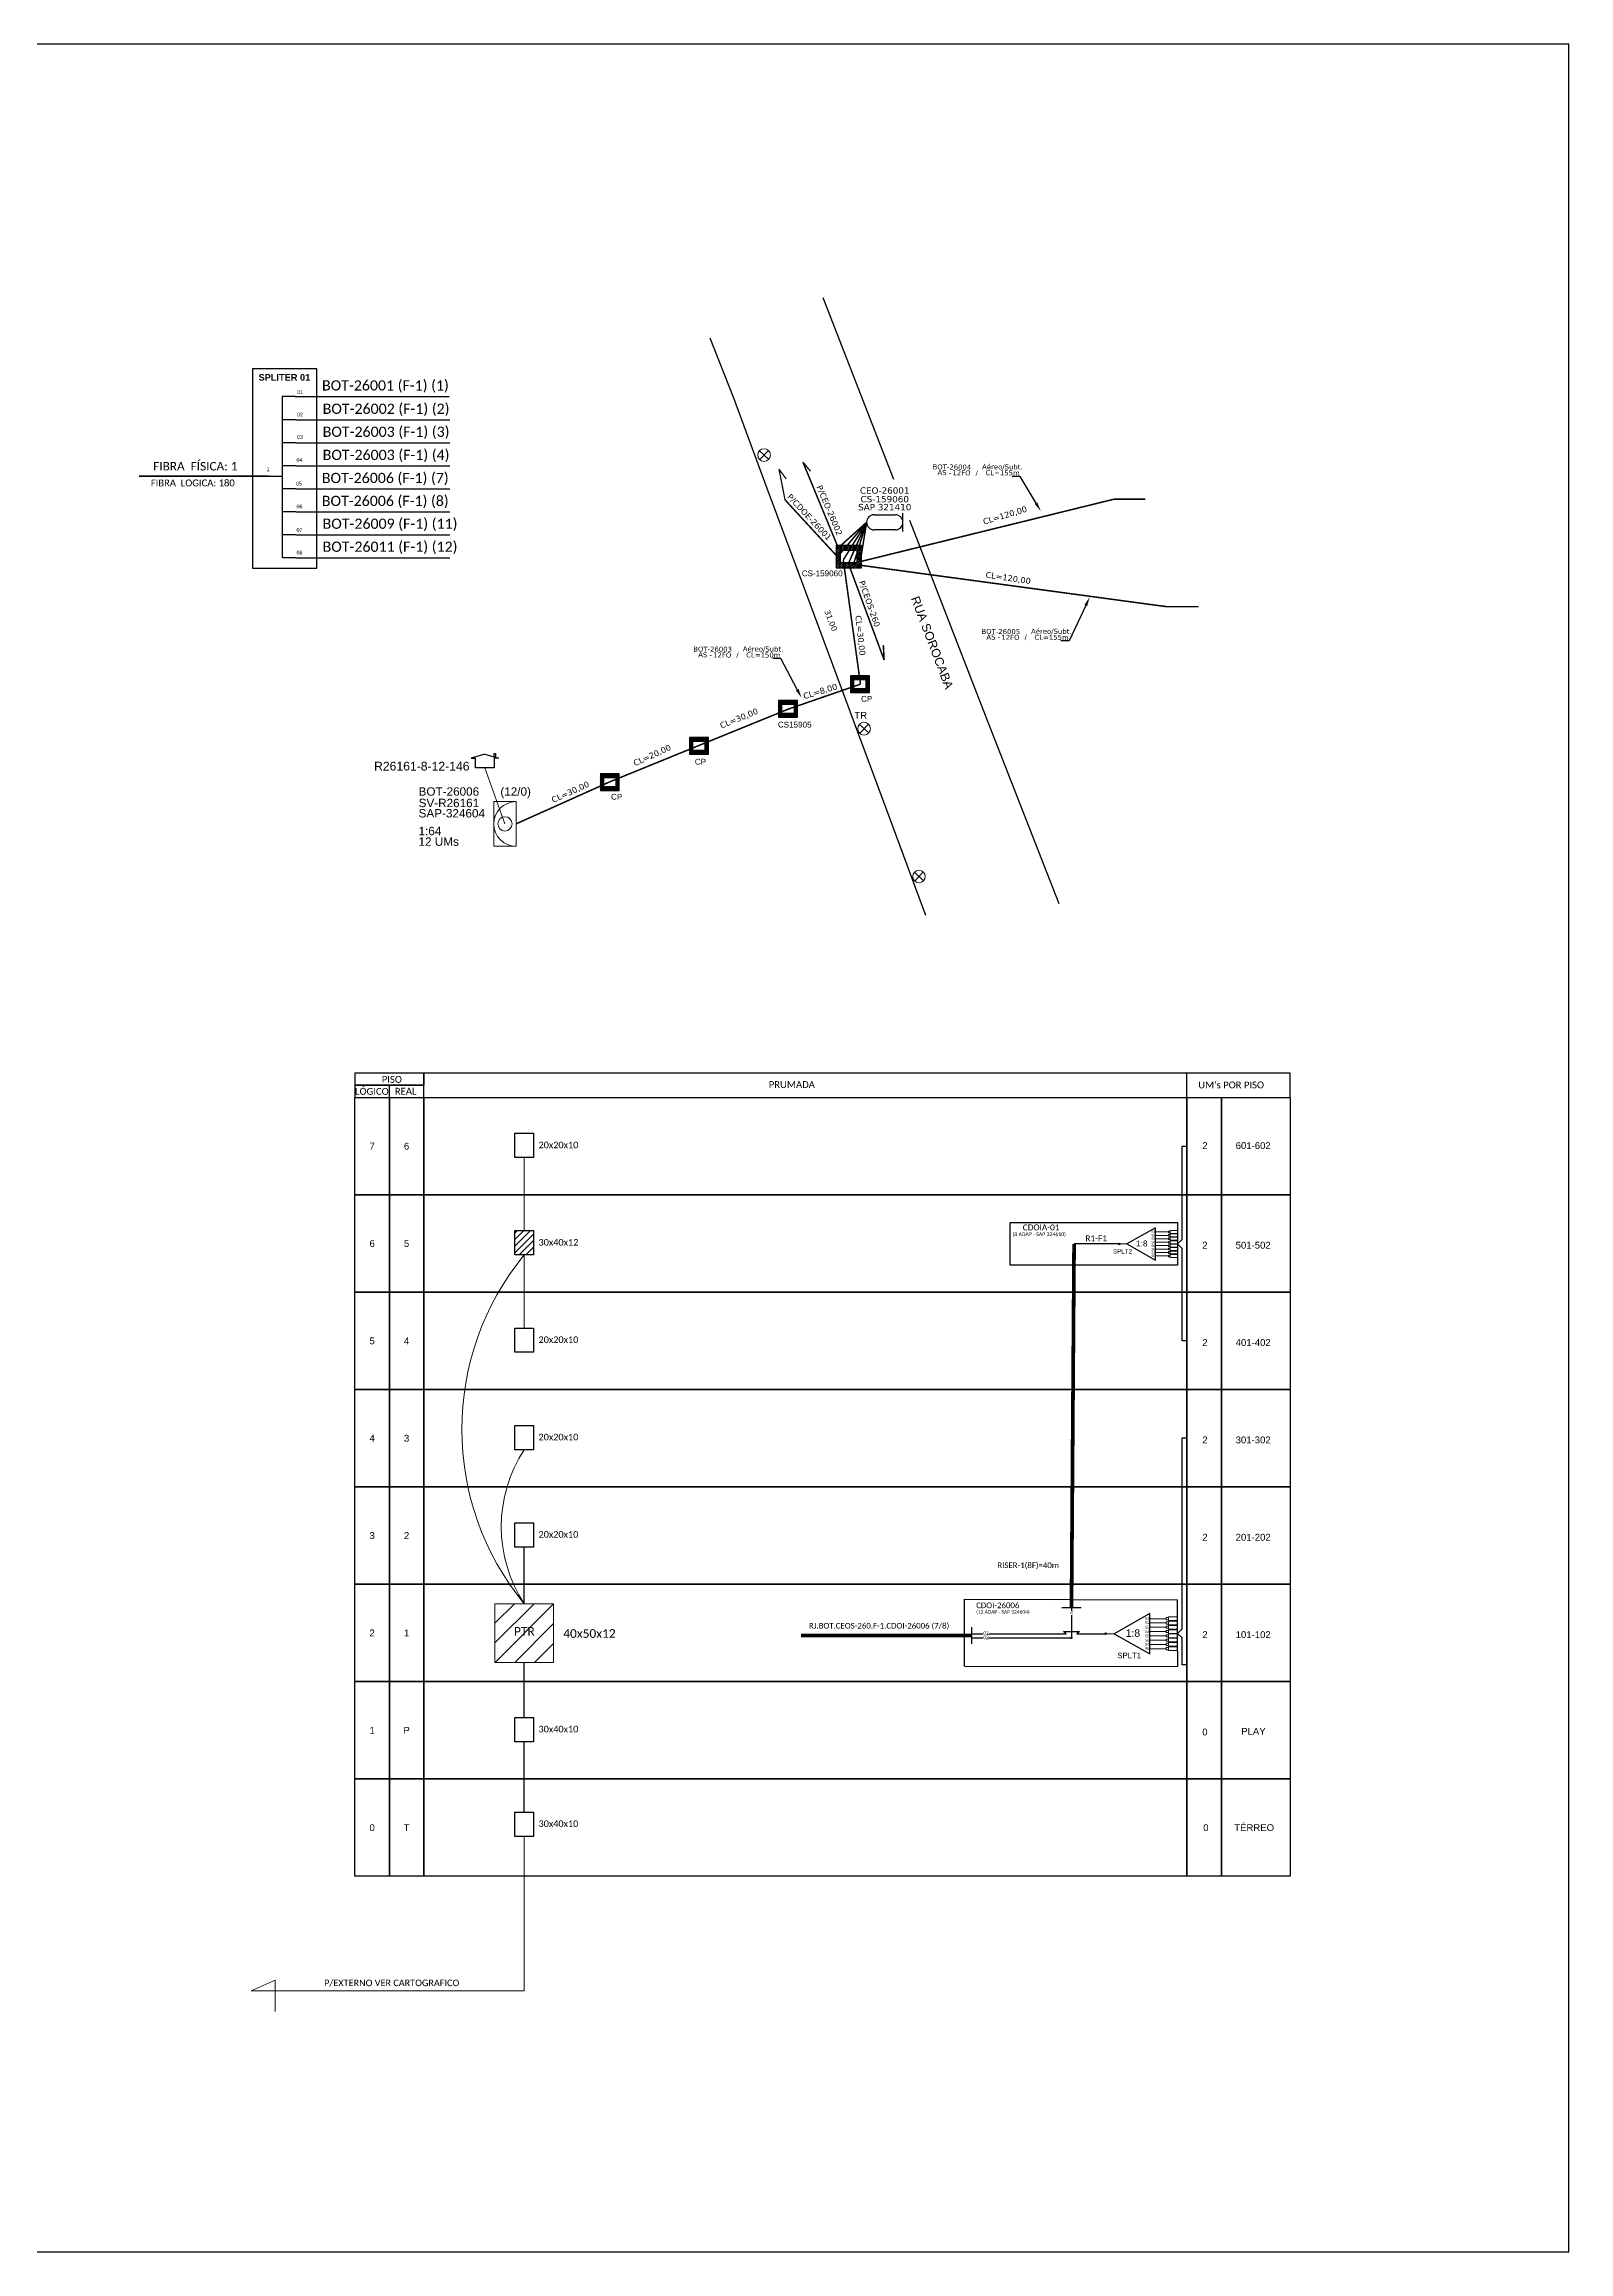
# Model space of a CAD drawing. Header units: metres. Extents: x -3496538 to -3495699, y -806148 to -805554.
# Drawn here: x -3496109 to -3495699, y -806148 to -805554 of the extents above; entities that cross this region are included whole.
import ezdxf
from ezdxf import colors
from ezdxf.entities.mleader import LeaderData, LeaderLine
from ezdxf.enums import TextEntityAlignment as Align
from ezdxf.math import Vec2, Vec3

# ---------------------------------------------------------------- set-up
doc = ezdxf.new("R2010")
doc.units = ezdxf.units.M
doc.header["$LTSCALE"] = 0.5
doc.header["$MEASUREMENT"] = 0
doc.header["$PDMODE"] = 33
doc.header["$PDSIZE"] = 1e-05
for name, color, linetype in [('10.1-Caixas Subterrâneas', 5, 'Continuous'), ('20.4-CEOS', 1, 'Continuous'), ('20.5-CEO', 1, 'Continuous'), ('CAP a instalar', 1, 'Continuous'), ('celulas gpon', 7, 'Continuous'), ('DROP DE CLIENTE', 140, 'Continuous'), ('E.T.', 7, 'Continuous'), ('label_cabos', 7, 'Continuous'), ('locais legendas', 7, 'Continuous'), ('QUADRA', 7, 'Continuous'), ('surveys', 7, 'Continuous'), ('surveys legendas', 7, 'Continuous')]:
    doc.layers.add(name, color=color, linetype=linetype)
for name, color, linetype, lineweight in [('10.4-Postes', 1, 'Continuous', 0), ("20.0-LEGENDA DOS CDO'S", 1, 'Continuous', 0), ('20.1-CDO_INTERIOR', 1, 'Continuous', 0), ('Divisa Lote', 240, 'Continuous', 0), ('Segmento Logradouro Texto', 238, 'Continuous', 0)]:
    doc.layers.add(name, color=color, linetype=linetype, lineweight=lineweight)
doc.layers.add('EXTRA', color=50, linetype='Continuous', plot=False)
doc.styles.add('ARIAL', font='arial.ttf')
doc.styles.add('DIGICADE', font='arial.ttf')
doc.styles.add('MtXpl_Calibri', font='calibri.ttf')
doc.styles.add('siredit', font='verdana.ttf')
doc.styles.get("Standard").update_dxf_attribs({"font": 'arial.ttf'})
doc.styles.add('WMF-Calibri0', font='calibri.ttf')
doc.linetypes.add('FENCELINE1', pattern='A,0.25,-0.1,[133,ltypeshp.shx,S=0.1,R=0,X=-0.1,Y=0],-0.1,1', length=1.45)

# ---------------------------------------------------------------- blocks, each defined once
blk = doc.blocks.new('SURVEY_SURVEY')
for p, q in [((-0.0000016, 0.0000187), (-0.0000173, 0.0000141)), ((-0.0000173, 0.0000141), (-0.0000124, 0.0000141)), ((-0.0000124, 0.0000029), (-0.0000124, 0.0000141)), ((0.0000091, 0.0000029), (-0.0000124, 0.0000029)), ((-0.0000016, 0.0000187), (0.0000141, 0.0000141)), ((0.0000089, 0.0000194), (0.0000105, 0.0000194)), ((0.0000089, 0.0000157), (0.0000089, 0.0000194)), ((0.0000141, 0.0000141), (0.0000091, 0.0000141)), ((0.0000091, 0.0000141), (0.0000091, 0.0000029)), ((0.0000105, 0.0000194), (0.0000105, 0.0000152))]:
    blk.add_line(p, q)
blk = doc.blocks.new('POLE_POLE')
at = {"color": 1}
for p, q in [((-0.0000031, 0.0000069), (0.0000027, 0.0000015)), ((0.0000025, 0.0000071), (-0.0000029, 0.0000013))]:
    blk.add_line(p, q, dxfattribs=at)
blk.add_circle((-0.0000002, 0.0000042), 0.00000396, dxfattribs=at)
blk = doc.blocks.new('*X1')
at = {"color": 0, "linetype": 'Continuous'}
for p, q in [((-1.25, 0.34099), (-0.49099, 1.1)), ((-1.25, 0.517767), (-0.667767, 1.1)), ((-1.25, 0.694544), (-0.844544, 1.1)), ((-1.25, 0.87132), (-1.02132, 1.1)), ((-1.25, 1.048097), (-1.198097, 1.1)), ((-1.25, 0.164214), (-0.8035, 0.610714)), ((-1.25, -0.012563), (-0.8035, 0.433937)), ((-1.25, -0.18934), (-0.8035, 0.25716)), ((-1.25, -0.366117), (-0.8035, 0.080383)), ((-0.789214, 0.625), (-0.314214, 1.1)), ((-0.612437, 0.625), (-0.137437, 1.1)), ((-0.43566, 0.625), (0.03934, 1.1)), ((-0.258883, 0.625), (0.216117, 1.1)), ((-0.082107, 0.625), (0.392893, 1.1)), ((0.09467, 0.625), (0.56967, 1.1)), ((0.271447, 0.625), (0.746447, 1.1)), ((0.448223, 0.625), (0.923223, 1.1)), ((0.625, 0.625), (1.1, 1.1)), ((0.801777, 0.625), (1.25, 1.073223)), ((0.8035, 0.449947), (1.25, 0.896447)), ((0.8035, 0.27317), (1.25, 0.71967)), ((0.8035, 0.096393), (1.25, 0.542893)), ((0.8035, -0.080383), (1.25, 0.366117)), ((0.8035, -0.25716), (1.25, 0.18934)), ((0.8035, -0.433937), (1.25, 0.012563)), ((-1.25, -0.542893), (-0.8035, -0.096393)), ((-1.25, -0.71967), (-0.8035, -0.27317)), ((-1.25, -0.896447), (-0.8035, -0.449947)), ((-1.25, -1.073223), (-0.801777, -0.625)), ((-1.1, -1.1), (-0.625, -0.625)), ((-0.923223, -1.1), (-0.448223, -0.625)), ((-0.746447, -1.1), (-0.271447, -0.625)), ((-0.56967, -1.1), (-0.09467, -0.625)), ((-0.392893, -1.1), (0.082107, -0.625)), ((-0.216117, -1.1), (0.258883, -0.625)), ((-0.03934, -1.1), (0.43566, -0.625)), ((0.137437, -1.1), (0.612437, -0.625)), ((0.314214, -1.1), (0.789214, -0.625)), ((0.49099, -1.1), (1.25, -0.34099)), ((0.667767, -1.1), (1.25, -0.517767)), ((0.8035, -0.610714), (1.25, -0.164214)), ((0.844544, -1.1), (1.25, -0.694544)), ((1.02132, -1.1), (1.25, -0.87132)), ((1.198097, -1.1), (1.25, -1.048097))]:
    blk.add_line(p, q, dxfattribs=at)
blk = doc.blocks.new('MANHOLE_MQ')
at = {"color": 0, "linetype": 'Continuous'}
for p, q in [((0.0000062, 0.0000057), (-0.0000063, 0.0000057)), ((-0.0000063, 0.0000057), (-0.0000063, -0.0000053)), ((-0.000004, 0.0000033), (0.000004, 0.0000033)), ((-0.000004, -0.0000029), (-0.000004, 0.0000033)), ((0.000004, 0.0000033), (0.000004, -0.0000029)), ((0.0000062, -0.0000053), (0.0000062, 0.0000057)), ((-0.0000063, -0.0000053), (0.0000062, -0.0000053)), ((0.000004, -0.0000029), (-0.000004, -0.0000029)), ((0.000004, -0.0000029), (0.000004, -0.0000029))]:
    blk.add_line(p, q, dxfattribs=at)
at = {"color": 0, "linetype": 'Continuous', "xscale": 5e-06, "yscale": 5e-06, "zscale": 1e-05}
blk.add_blockref('*X1', (0, 0.0000002), dxfattribs=at)
blk = doc.blocks.new('LEGENDA DOS CABOS')
at = {"layer": 'label_cabos', "color": 0, "style": 'siredit'}
for tag, p in [('TIPO_CABO', (2.74, 0.52)), ('ID', (4.24, 1.63)), ('CABO', (6.16, 0.47)), ('/', (9.19, 0.47)), ('METROS', (14.36, 0.47)), ('XX', (14.31, 1.67))]:
    blk.add_attdef(tag, text='', height=1, rotation=359.69, dxfattribs=at).set_placement(p, align=Align.MIDDLE_CENTER)
blk = doc.blocks.new('A$C415C251F')
at = {"color": 3}
blk.add_point((0, 0), dxfattribs=at)
blk = doc.blocks.new('LEG_CDOIA8_C-SPLT_DIR')
at = {"color": 3}
blk.add_blockref('A$C415C251F', (0, 0), dxfattribs=at)
at = {"color": 1, "style": 'WMF-Calibri0', "flags": 4}
blk.add_attdef('CDO', (-26.84, -2.61), '', height=2, dxfattribs=at)
blk.add_attdef('MODELO', text='', height=1.5, dxfattribs=at).set_placement((-22.23, -4.54), align=Align.CENTER)
at = {"style": 'ARIAL', "flags": 4}
blk.add_attdef('SPLITAGEM', text='', height=1.5, dxfattribs=at).set_placement((-18.36, -12.59), align=Align.CENTER)
blk = doc.blocks.new('SPLT_1-8_SC-APC')
at = {"color": 1}
blk.add_lwpolyline([(-7.37, -2.1), (-17.04, -7.55), (-7.37, -13), (-7.37, -2.1)], dxfattribs=at)
at = {"color": 3, "lineweight": 0}
for points in [[(-2.99, -3.51), (-7.37, -3.51)], [(-7.37, -4.66), (-2.99, -4.66)], [(-7.37, -5.82), (-2.99, -5.82)], [(-2.41, -3.02), (-2.41, -4)], [(-2.41, -3.02), (0, -3.02)], [(-2.41, -4), (0, -4)], [(-2.41, -4.17), (-2.41, -5.16)], [(-2.41, -4.17), (0, -4.17)], [(-2.41, -5.16), (0, -5.16)], [(-2.41, -5.32), (-2.41, -6.31)], [(-2.41, -5.32), (0, -5.32)], [(-7.37, -6.97), (-2.99, -6.97)], [(-7.37, -8.12), (-2.99, -8.12)], [(-7.37, -9.28), (-2.99, -9.28)], [(-7.37, -10.43), (-2.99, -10.43)], [(-7.37, -11.58), (-2.99, -11.58)], [(-2.41, -6.31), (0, -6.31)], [(-2.41, -6.48), (-2.41, -7.46)], [(-2.41, -6.48), (0, -6.48)], [(-2.41, -7.46), (0, -7.46)], [(-2.41, -7.63), (-2.41, -8.62)], [(-2.41, -7.63), (0, -7.63)], [(-2.41, -8.62), (0, -8.62)], [(-2.41, -8.78), (-2.41, -9.77)], [(-2.41, -8.78), (0, -8.78)], [(-2.41, -9.77), (0, -9.77)], [(-2.41, -9.94), (-2.41, -10.92)], [(-2.41, -9.94), (0, -9.94)], [(-2.41, -10.92), (0, -10.92)], [(-2.41, -11.09), (-2.41, -12.08)], [(-2.41, -11.09), (0, -11.09)], [(-2.41, -12.08), (0, -12.08)]]:
    blk.add_lwpolyline(points, dxfattribs=at)
for points in [[(-2.99, -3.22), (-2.41, -3.22), (-2.41, -3.8), (-2.99, -3.8)], [(-2.99, -4.38), (-2.41, -4.38), (-2.41, -4.95), (-2.99, -4.95)], [(-2.99, -5.53), (-2.41, -5.53), (-2.41, -6.1), (-2.99, -6.1)], [(-2.99, -6.68), (-2.41, -6.68), (-2.41, -7.26), (-2.99, -7.26)], [(-2.99, -7.84), (-2.41, -7.84), (-2.41, -8.41), (-2.99, -8.41)], [(-2.99, -8.99), (-2.41, -8.99), (-2.41, -9.56), (-2.99, -9.56)], [(-2.99, -10.14), (-2.41, -10.14), (-2.41, -10.72), (-2.99, -10.72)], [(-2.99, -11.3), (-2.41, -11.3), (-2.41, -11.87), (-2.99, -11.87)]]:
    blk.add_lwpolyline(points, close=True, dxfattribs=at)
at = {"color": 1, "lineweight": 0}
blk.add_lwpolyline([(-17.04, -7.55), (-19.26, -7.55)], dxfattribs=at)
at = {"color": 1, "style": 'ARIAL'}
for s, height, p in [('S1', 0.75, (-8.74, -3.78)), ('S2', 0.75, (-8.74, -4.97)), ('S3', 0.75, (-8.74, -6.18)), ('1:8', 2, (-13.91, -8.4)), ('S4', 0.75, (-8.74, -7.36)), ('S5', 0.75, (-8.74, -8.57)), ('S6', 0.75, (-8.74, -9.69)), ('S7', 0.75, (-8.74, -10.78)), ('S8', 0.75, (-8.74, -11.9))]:
    blk.add_text(s, height=height, dxfattribs=at).set_placement(p)
blk = doc.blocks.new('SPLITTER_')
blk.add_point((0, 0))
at = {"style": 'ARIAL', "flags": 4}
blk.add_attdef('SPLT', (0, -3.26), '', height=1.5, dxfattribs=at)

msp = doc.modelspace()

# ---------------------------------------------------------------- hatches: boundary and pattern name
h = msp.add_hatch()
h.set_pattern_fill('ANSI31', color=1, scale=10)
h.set_pattern_definition([(45, (-3506815.7906, -803662.4701), (-0.88388348, 0.88388348), [])])
h.paths.add_polyline_path([(-3495977.76, -805873.17), (-3495982.79, -805873.17), (-3495982.79, -805879.72), (-3495977.76, -805879.72)])
h = msp.add_hatch(color=3)
h.dxf.hatch_style = 1
edge = h.paths.add_edge_path()
edge.add_arc((-3495820.2, -805876.75), 0.205, 0, 360)
h = msp.add_hatch(color=3)
h.dxf.hatch_style = 1
edge = h.paths.add_edge_path()
edge.add_arc((-3495833.06, -805982.74), 0.195, 0, 360)
h = msp.add_hatch(color=3)
h.dxf.hatch_style = 1
edge = h.paths.add_edge_path()
edge.add_arc((-3495833.06, -805982.74), 0.195, 0, 360)
h = msp.add_hatch(color=3)
h.dxf.hatch_style = 1
edge = h.paths.add_edge_path()
edge.add_arc((-3495823.84, -805981.62), 0.195, 0, 360)
h = msp.add_hatch(color=3)
h.dxf.hatch_style = 1
edge = h.paths.add_edge_path()
edge.add_arc((-3495823.84, -805981.62), 0.195, 0, 360)
at = {"layer": 'EXTRA'}
h = msp.add_hatch(dxfattribs=at)
h.set_pattern_fill('ANSI31', color=1, scale=30)
h.set_pattern_definition([(45, (-3511441.18, -810581.264), (-2.6516504, 2.6516504), [])])
h.paths.add_polyline_path([(-3495972.37, -805973.56), (-3495988.18, -805973.56), (-3495988.18, -805989.36), (-3495972.37, -805989.36)])
h.paths.add_polyline_path([(-3495983.61, -805982.73), (-3495976.81, -805982.73), (-3495976.81, -805979.26), (-3495983.61, -805979.26)], flags=24)

# ---------------------------------------------------------------- linework, layer by layer
at = {"color": 7, "linetype": 'Continuous'}
for p, q in [((-3496045.38, -805648.73), (-3496045.38, -805692.16)), ((-3496041.87, -805648.73), (-3496045.38, -805648.73)), ((-3496041.69, -805655.01), (-3496045.21, -805655.01)), ((-3496041.69, -805661.2), (-3496045.21, -805661.2)), ((-3496049.03, -805670.16), (-3496045.4, -805670.16)), ((-3496041.69, -805667.42), (-3496045.21, -805667.42)), ((-3496041.69, -805673.59), (-3496045.21, -805673.59)), ((-3496041.69, -805679.75), (-3496045.21, -805679.75)), ((-3496041.69, -805685.94), (-3496045.21, -805685.94)), ((-3496041.69, -805692.12), (-3496045.21, -805692.12))]:
    msp.add_line(p, q, dxfattribs=at)
at = {"color": 10, "linetype": 'Continuous'}
for p, q in [((-3496041.87, -805648.73), (-3496000.49, -805648.74)), ((-3496041.69, -805655.01), (-3496000.32, -805655.02)), ((-3496041.69, -805661.19), (-3496000.32, -805661.2)), ((-3496041.69, -805667.41), (-3496000.32, -805667.42)), ((-3496041.69, -805673.58), (-3496000.32, -805673.59)), ((-3496041.69, -805679.74), (-3496000.32, -805679.75)), ((-3496041.69, -805685.93), (-3496000.32, -805685.94)), ((-3496041.69, -805692.12), (-3496000.32, -805692.13))]:
    msp.add_line(p, q, dxfattribs=at)
at = {"color": 1, "linetype": 'Continuous', "lineweight": 60}
msp.add_line((-3496049.03, -805670.16), (-3496083.82, -805670.27), dxfattribs=at)
for points in [[(-3495699.27, -805553.94), (-3496537.83, -805553.94), (-3496537.83, -806147.94), (-3495699.27, -806147.94), (-3495699.27, -805553.94)], [(-3496007.29, -805837.34), (-3495774.23, -805837.34), (-3495774.23, -805830.76), (-3496007.29, -805830.76), (-3496007.29, -805830.76), (-3496007.29, -805834.05)], [(-3495802.02, -805837.34), (-3495802.02, -805830.76)], [(-3496016.55, -805837.34), (-3496016.55, -805834.05)], [(-3495859.87, -805982.48), (-3495859.87, -805982.48)], [(-3495859.87, -805982.54), (-3495859.87, -805982.54)]]:
    msp.add_lwpolyline(points)
at = {"color": 7}
msp.add_lwpolyline([(-3496053.35, -805694.94), (-3496036.07, -805694.94), (-3496036.07, -805641.28), (-3496053.35, -805641.28)], close=True, dxfattribs=at)
for points in [[(-3496025.81, -805834.05), (-3496007.29, -805834.05), (-3496007.29, -805830.76), (-3496025.81, -805830.76)], [(-3496025.81, -805837.34), (-3496007.29, -805837.34), (-3496007.29, -805834.05), (-3496025.81, -805834.05)]]:
    msp.add_lwpolyline(points, close=True)
at = {"color": 0}
for points in [[(-3496025.81, -805837.34), (-3496016.55, -805837.34), (-3496016.55, -805863.53), (-3496025.81, -805863.53)], [(-3496016.55, -805837.34), (-3496007.29, -805837.34), (-3496007.29, -805863.53), (-3496016.55, -805863.53)], [(-3496007.29, -805837.34), (-3495802.01, -805837.34), (-3495802.01, -805863.53), (-3496007.29, -805863.53)], [(-3495802.01, -805837.34), (-3495792.75, -805837.34), (-3495792.75, -805863.53), (-3495802.01, -805863.53)], [(-3495792.75, -805837.34), (-3495774.23, -805837.34), (-3495774.23, -805863.53), (-3495792.75, -805863.53)], [(-3495982.79, -805846.98), (-3495977.76, -805846.98), (-3495977.76, -805853.52), (-3495982.79, -805853.52)], [(-3496025.81, -805863.53), (-3496016.55, -805863.53), (-3496016.55, -805889.73), (-3496025.81, -805889.73)], [(-3496016.55, -805863.53), (-3496007.29, -805863.53), (-3496007.29, -805889.73), (-3496016.55, -805889.73)], [(-3496007.29, -805863.53), (-3495802.01, -805863.53), (-3495802.01, -805889.73), (-3496007.29, -805889.73)], [(-3495802.01, -805863.53), (-3495792.75, -805863.53), (-3495792.75, -805889.73), (-3495802.01, -805889.73)], [(-3495792.75, -805863.53), (-3495774.23, -805863.53), (-3495774.23, -805889.73), (-3495792.75, -805889.73)], [(-3496025.81, -805889.73), (-3496016.55, -805889.73), (-3496016.55, -805915.92), (-3496025.81, -805915.92)], [(-3496016.55, -805889.73), (-3496007.29, -805889.73), (-3496007.29, -805915.92), (-3496016.55, -805915.92)], [(-3496007.29, -805889.73), (-3495802.01, -805889.73), (-3495802.01, -805915.92), (-3496007.29, -805915.92)], [(-3495802.01, -805889.73), (-3495792.75, -805889.73), (-3495792.75, -805915.92), (-3495802.01, -805915.92)], [(-3495792.75, -805889.73), (-3495774.23, -805889.73), (-3495774.23, -805915.92), (-3495792.75, -805915.92)], [(-3495982.79, -805899.37), (-3495977.76, -805899.37), (-3495977.76, -805905.91), (-3495982.79, -805905.91)], [(-3496025.81, -805915.92), (-3496016.55, -805915.92), (-3496016.55, -805942.12), (-3496025.81, -805942.12)], [(-3496016.55, -805915.92), (-3496007.29, -805915.92), (-3496007.29, -805942.12), (-3496016.55, -805942.12)], [(-3496007.29, -805915.92), (-3495802.01, -805915.92), (-3495802.01, -805942.12), (-3496007.29, -805942.12)], [(-3495802.01, -805915.92), (-3495792.75, -805915.92), (-3495792.75, -805942.12), (-3495802.01, -805942.12)], [(-3495792.75, -805915.92), (-3495774.23, -805915.92), (-3495774.23, -805942.12), (-3495792.75, -805942.12)], [(-3495982.79, -805925.56), (-3495977.76, -805925.56), (-3495977.76, -805932.11), (-3495982.79, -805932.11)], [(-3496025.81, -805942.12), (-3496016.55, -805942.12), (-3496016.55, -805968.31), (-3496025.81, -805968.31)], [(-3496016.55, -805942.12), (-3496007.29, -805942.12), (-3496007.29, -805968.31), (-3496016.55, -805968.31)], [(-3496007.29, -805942.12), (-3495802.01, -805942.12), (-3495802.01, -805968.31), (-3496007.29, -805968.31)], [(-3495802.01, -805942.12), (-3495792.75, -805942.12), (-3495792.75, -805968.31), (-3495802.01, -805968.31)], [(-3495792.75, -805942.12), (-3495774.23, -805942.12), (-3495774.23, -805968.31), (-3495792.75, -805968.31)], [(-3495982.79, -805951.76), (-3495977.76, -805951.76), (-3495977.76, -805958.3), (-3495982.79, -805958.3)], [(-3496025.81, -805968.31), (-3496016.55, -805968.31), (-3496016.55, -805994.51), (-3496025.81, -805994.51)], [(-3496016.55, -805968.31), (-3496007.29, -805968.31), (-3496007.29, -805994.51), (-3496016.55, -805994.51)], [(-3496007.29, -805968.31), (-3495802.01, -805968.31), (-3495802.01, -805994.51), (-3496007.29, -805994.51)], [(-3495802.01, -805968.31), (-3495792.75, -805968.31), (-3495792.75, -805994.51), (-3495802.01, -805994.51)], [(-3495792.75, -805968.31), (-3495774.23, -805968.31), (-3495774.23, -805994.51), (-3495792.75, -805994.51)], [(-3496025.81, -805994.51), (-3496016.55, -805994.51), (-3496016.55, -806020.7), (-3496025.81, -806020.7)], [(-3496016.55, -805994.51), (-3496007.29, -805994.51), (-3496007.29, -806020.7), (-3496016.55, -806020.7)], [(-3496007.29, -805994.51), (-3495802.01, -805994.51), (-3495802.01, -806020.7), (-3496007.29, -806020.7)], [(-3495802.01, -805994.51), (-3495792.75, -805994.51), (-3495792.75, -806020.7), (-3495802.01, -806020.7)], [(-3495792.75, -805994.51), (-3495774.23, -805994.51), (-3495774.23, -806020.7), (-3495792.75, -806020.7)], [(-3495982.79, -806004.15), (-3495977.76, -806004.15), (-3495977.76, -806010.69), (-3495982.79, -806010.69)], [(-3496025.81, -806020.7), (-3496016.55, -806020.7), (-3496016.55, -806046.9), (-3496025.81, -806046.9)], [(-3496016.55, -806020.7), (-3496007.29, -806020.7), (-3496007.29, -806046.9), (-3496016.55, -806046.9)], [(-3496007.29, -806020.7), (-3495802.01, -806020.7), (-3495802.01, -806046.9), (-3496007.29, -806046.9)], [(-3495802.01, -806020.7), (-3495792.75, -806020.7), (-3495792.75, -806046.9), (-3495802.01, -806046.9)], [(-3495792.75, -806020.7), (-3495774.23, -806020.7), (-3495774.23, -806046.9), (-3495792.75, -806046.9)], [(-3495982.79, -806029.6), (-3495977.76, -806029.6), (-3495977.76, -806036.14), (-3495982.79, -806036.14)]]:
    msp.add_lwpolyline(points, close=True, dxfattribs=at)
at = {"color": 3}
for points in [[(-3495802.01, -805902.83), (-3495803.33, -805902.85), (-3495803.33, -805877.95), (-3495804.58, -805876.75), (-3495803.33, -805875.54), (-3495803.33, -805875.54), (-3495803.33, -805850.44), (-3495802.01, -805850.44)], [(-3495802.01, -805990), (-3495803.33, -805990.02), (-3495803.33, -805982.74), (-3495804.58, -805981.53), (-3495803.33, -805980.33), (-3495803.33, -805980.33), (-3495803.33, -805928.94), (-3495802.01, -805928.94)], [(-3495980.27, -805973.56), (-3495980.27, -805958.3)], [(-3495859.87, -805981.62), (-3495856.87, -805981.62)], [(-3495855.28, -805981.62), (-3495849.03, -805981.62), (-3495849.03, -805981.62)], [(-3495849.03, -805981.62), (-3495834.53, -805981.62)], [(-3495834.53, -805981.62), (-3495835.17, -805980.99), (-3495830.94, -805980.99), (-3495831.58, -805981.62)], [(-3495831.58, -805981.62), (-3495823.84, -805981.62)]]:
    msp.add_lwpolyline(points, dxfattribs=at)
at = {"color": 1}
for points in [[(-3495982.79, -805873.17), (-3495977.76, -805873.17), (-3495977.76, -805879.72), (-3495982.79, -805879.72)], [(-3495849.53, -805871.02), (-3495804.58, -805871.02), (-3495804.58, -805882.47), (-3495849.53, -805882.47)]]:
    msp.add_lwpolyline(points, close=True, dxfattribs=at)
at = {"color": 5, "const_width": 1}
msp.add_lwpolyline([(-3495833.06, -805974.59), (-3495832.36, -805876.75)], dxfattribs=at)
at = {"color": 5}
for points in [[(-3495820.4, -805876.75), (-3495832.36, -805876.75)], [(-3495835.66, -805974.59), (-3495830.45, -805974.59)], [(-3495833.06, -805974.59), (-3495833.06, -805975.55)], [(-3495833.06, -805976.62), (-3495833.06, -805982.74)], [(-3495833.06, -805982.74), (-3495833.06, -805982.74)]]:
    msp.add_lwpolyline(points, dxfattribs=at)
at = {"color": 10, "lineweight": 0}
msp.add_lwpolyline([(-3495988.18, -805973.56), (-3495972.37, -805973.56), (-3495972.37, -805989.36), (-3495988.18, -805989.36)], close=True, dxfattribs=at)
at = {"color": 1}
for points in [[(-3495861.86, -805972.36), (-3495804.58, -805972.51)], [(-3495804.58, -805986.32), (-3495804.58, -805972.51)], [(-3495859.87, -805984.38), (-3495859.87, -805979.88)], [(-3495804.58, -805986.32), (-3495804.58, -805990.48)], [(-3495980.27, -806004.15), (-3495980.27, -805989.36)], [(-3495861.86, -805990.33), (-3495804.58, -805990.48)], [(-3495980.27, -806029.6), (-3495980.27, -806010.69)]]:
    msp.add_lwpolyline(points, dxfattribs=at)
at = {"color": 1, "const_width": 1}
msp.add_lwpolyline([(-3495859.87, -805982.13), (-3495905.84, -805982.13)], dxfattribs=at)
at = {"color": 2}
for points in [[(-3495859.87, -805982.74), (-3495856.87, -805982.74)], [(-3495855.28, -805982.74), (-3495833.06, -805982.74), (-3495833.06, -805982.74)]]:
    msp.add_lwpolyline(points, dxfattribs=at)
at = {"color": 3}
for centre, radius in [((-3495820.2, -805876.75), 0.205), ((-3495833.06, -805982.74), 0.195), ((-3495833.06, -805982.74), 0.195), ((-3495823.84, -805981.62), 0.195), ((-3495823.84, -805981.62), 0.195)]:
    msp.add_circle(centre, radius, dxfattribs=at)
msp.add_point((-3495813.3, -805984.97))
at = {"layer": '10.1-Caixas Subterrâneas', "color": 1}
msp.add_lwpolyline([(-3495861.86, -805990.33), (-3495861.86, -805972.36)], dxfattribs=at)
at = {"layer": '20.1-CDO_INTERIOR', "color": 1, "lineweight": 18}
msp.add_lwpolyline([(-3495988.46, -805769.72), (-3495988.46, -805757.74), (-3495982.47, -805757.74), (-3495982.47, -805769.71)], close=True, dxfattribs=at)
msp.add_circle((-3495985.47, -805763.73), 1.92, dxfattribs=at)
msp.add_arc((-3495982.47, -805763.73), 5.99, 90.02759, 270.02759, dxfattribs=at)
at = {"layer": '20.5-CEO', "color": 5}
for p, q in [((-3495886.14, -805680.55), (-3495880.43, -805680.55)), ((-3495880.43, -805684.62), (-3495886.14, -805684.62))]:
    msp.add_line(p, q, dxfattribs=at)
msp.add_lwpolyline([(-3495878.4, -805685.04), (-3495878.4, -805680.13)], dxfattribs=at)
for centre, start, end in [((-3495886.14, -805682.59), 90, 270), ((-3495880.43, -805682.59), 270, 90)]:
    msp.add_arc(centre, 2.03, start, end, dxfattribs=at)
at = {"layer": 'CAP a instalar', "color": 0, "linetype": 'FENCELINE1', "ltscale": 5, "const_width": 0.34}
for points in [[(-3495909.79, -805670.92), (-3495911.74, -805668.29)], [(-3495911.74, -805668.29), (-3495910.08, -805676.73)], [(-3495909.79, -805670.92), (-3495909.79, -805670.92)], [(-3495903.26, -805668.85), (-3495905.31, -805666.38)]]:
    msp.add_lwpolyline(points, dxfattribs=at)
at = {"layer": 'CAP a instalar', "color": 0, "ltscale": 5, "const_width": 0.407}
for points in [[(-3495905.31, -805666.38), (-3495895.8, -805689.45)], [(-3495895.98, -805691.89), (-3495910.03, -805676.64)], [(-3495888.17, -805682.59), (-3495896.04, -805691.95)], [(-3495888.17, -805682.59), (-3495895.8, -805689.45)], [(-3495888.17, -805682.59), (-3495893.07, -805693.68)], [(-3495883.46, -805719.62), (-3495893.07, -805693.68)], [(-3495883.46, -805719.62), (-3495883.67, -805715.58)]]:
    msp.add_lwpolyline(points, dxfattribs=at)
at = {"layer": 'CAP a instalar', "color": 251, "ltscale": 5, "const_width": 0.407}
for points in [[(-3495889.88, -805693.17), (-3495821.66, -805676.38)], [(-3495813.17, -805676.38), (-3495821.66, -805676.38)], [(-3495891.7, -805693.89), (-3495888.17, -805682.59)], [(-3495889.88, -805693.17), (-3495888.17, -805682.59)], [(-3495891.7, -805693.89), (-3495807.39, -805705.3)], [(-3495798.89, -805705.3), (-3495807.39, -805705.3)]]:
    msp.add_lwpolyline(points, dxfattribs=at)
at = {"layer": 'CAP a instalar', "color": 1, "ltscale": 5, "const_width": 0.407}
for points in [[(-3495888.17, -805682.59), (-3495894.45, -805692.72)], [(-3495894.45, -805692.72), (-3495889.82, -805726.14), (-3495889.82, -805726.14)]]:
    msp.add_lwpolyline(points, dxfattribs=at)
at = {"layer": 'CAP a instalar', "ltscale": 5, "const_width": 0.407}
for points in [[(-3495908.94, -805732.75), (-3495909.54, -805732.95), (-3495889.82, -805726.14)], [(-3495909.24, -805732.85), (-3495933.31, -805742.65), (-3495957.26, -805752.42), (-3495982.47, -805763.73)]]:
    msp.add_lwpolyline(points, dxfattribs=at)
at = {"layer": 'Divisa Lote', "color": 3, "linetype": 'ByBlock', "lineweight": 0}
for points in [[(-3495980.27, -805873.17), (-3495980.27, -805853.52)], [(-3495980.27, -805879.72), (-3495980.27, -805899.37)]]:
    msp.add_lwpolyline(points, dxfattribs=at)
at = {"layer": 'Divisa Lote', "color": 10, "linetype": 'ByBlock', "lineweight": 0}
msp.add_lwpolyline([(-3495980.27, -806036.14), (-3495980.27, -806077.72), (-3496053.7, -806077.72), (-3496047.26, -806074.82), (-3496047.26, -806083.23)], dxfattribs=at)
at = {"layer": 'Divisa Lote', "color": 3, "linetype": 'ByBlock', "lineweight": 0}
for centre, radius, start, end in [((-3495923.1, -805926.64), 73.96, 140.62735, 219.37265), ((-3495948.55, -805952.83), 37.89, 146.84356, 213.15644)]:
    msp.add_arc(centre, radius, start, end, dxfattribs=at)
at = {"layer": 'DROP DE CLIENTE', "linetype": 'ByBlock', "lineweight": 0}
msp.add_lwpolyline([(-3495985.47, -805763.73), (-3495990.85, -805748.69)], dxfattribs=at)
at = {"layer": 'QUADRA'}
for points in [[(-3495899.97, -805622.13), (-3495880.96, -805670.97)], [(-3495914.92, -805673.45), (-3495923.92, -805649.21), (-3495930.28, -805633.01)], [(-3495906.87, -805695.14), (-3495914.92, -805673.45)], [(-3495876.66, -805682.03), (-3495856.24, -805734.48)], [(-3495872.28, -805788.39), (-3495881.87, -805762.44), (-3495906.87, -805695.14)], [(-3495856.24, -805734.48), (-3495836.5, -805785.19)]]:
    msp.add_lwpolyline(points, dxfattribs=at)

# ---------------------------------------------------------------- block references
at = {"color": 1}
ref = msp.add_blockref('LEG_CDOIA8_C-SPLT_DIR', (-3495823.97, -805871.02), dxfattribs=dict(at, xscale=0.7999999999992724, yscale=0.7999999999992724, zscale=0.7999999999992724))
ref.add_attrib('CDO', 'CDOIA-01', (-3495846.16, -805873.11), dxfattribs={"color": 1, "height": 1.6, "style": 'WMF-Calibri0'})
ref.add_attrib('MODELO', '(8 ADAP - SAP 324610)', dxfattribs={"color": 1, "height": 1, "style": 'WMF-Calibri0'}).set_placement((-3495841.75, -805874.65), align=Align.CENTER)
at = {"color": 3, "xscale": 0.7999999999992724, "yscale": 0.7999999999992724, "zscale": 0.7999999999992724}
msp.add_blockref('SPLT_1-8_SC-APC', (-3495804.58, -805870.71), dxfattribs=at)
at = {"color": 5}
ref = msp.add_blockref('SPLITTER_', (-3495821.89, -805876.75), dxfattribs=dict(at, xscale=0.7999999999992724, yscale=0.7999999999992724, zscale=0.7999999999992724))
ref.add_attrib('SPLT', 'SPLT2', (-3495821.89, -805879.36), dxfattribs={"height": 1.2, "style": 'ARIAL'})
at = {"color": 3}
msp.add_blockref('SPLT_1-8_SC-APC', (-3495804.58, -805974.07), dxfattribs=at)
at = {"layer": '10.1-Caixas Subterrâneas', "color": 30, "rotation": 180.0000000000614}
for p, xscale, yscale, zscale in [((-3495893.02, -805691.69), 544969.7143022919, 544969.7143022919, 544969.7143022919), ((-3495890, -805726.06), 407032.0114832351, 407032.0114832351, 407032.0114832351), ((-3495909.33, -805732.72), 407032.0114832351, 407032.0114832351, 407032.0114832351), ((-3495933.31, -805742.65), 407032.0114832351, 407032.0114832351, 407032.0114832351), ((-3495957.26, -805752.42), 407032.0114832351, 407032.0114832351, 407032.0114832351)]:
    msp.add_blockref('MANHOLE_MQ', p, dxfattribs=dict(at, xscale=xscale, yscale=yscale, zscale=zscale))
at = {"layer": '10.4-Postes', "color": 1, "xscale": 429190.2424782891, "yscale": 429190.2424782891, "zscale": 429190.2424782891}
for p in [(-3495915.66, -805666.29), (-3495888.76, -805739.92), (-3495873.99, -805779.69)]:
    msp.add_blockref('POLE_POLE', p, dxfattribs=at)
at = {"layer": '10.4-Postes', "color": 1}
ref = msp.add_blockref('LEG_CDOIA8_C-SPLT_DIR', (-3495837.61, -805972.77), dxfattribs=dict(at, xscale=0.7595886718511338, yscale=0.7595886718511338, zscale=0.7595886718511338))
ref.add_attrib('CDO', 'CDOI-26006', (-3495858.69, -805974.75), dxfattribs={"layer": '0', "color": 0, "height": 1.519, "style": 'WMF-Calibri0'})
ref.add_attrib('MODELO', '(12 ADAP - SAP 324604)', dxfattribs={"layer": '0', "color": 0, "height": 0.9495, "style": 'WMF-Calibri0'}).set_placement((-3495851.51, -805976.22), align=Align.CENTER)
at = {"layer": 'label_cabos', "color": 0, "lineweight": 0, "xscale": 1.348268370992426, "yscale": 1.348268370992426, "zscale": 1.348268370992426}
for p, values in [((-3495870.95, -805669.91), {'ID': 'BOT-26004', 'CABO': '12FO', 'METROS': 'CL=155m', 'XX': 'Aéreo/Subt.', '/': '/', 'TIPO_CABO': 'AS -'}), ((-3495857.79, -805714.17), {'ID': 'BOT-26005', 'CABO': '12FO', 'METROS': 'CL=155m', 'XX': 'Aéreo/Subt.', '/': '/', 'TIPO_CABO': 'AS -'}), ((-3495935.32, -805718.92), {'ID': 'BOT-26003', 'CABO': '12FO', 'METROS': 'CL=150m', 'XX': 'Aéreo/Subt.', '/': '/', 'TIPO_CABO': 'AS -'})]:
    msp.add_blockref('LEGENDA DOS CABOS', p, dxfattribs=at).add_auto_attribs(values)
at = {"layer": 'surveys', "color": 255, "xscale": 234516.7391926637, "yscale": 234516.7391926637, "zscale": 234516.7391926637}
msp.add_blockref('SURVEY_SURVEY', (-3495990.46, -805749.37), dxfattribs=at)

# ---------------------------------------------------------------- texts
at = {"color": 1, "linetype": 'ByBlock', "lineweight": 0, "style": 'MtXpl_Calibri'}
for s, p in [('BOT-26006 (F-1) (7)', (-3496034.71, -805672.03)), ('BOT-26006 (F-1) (8)', (-3496034.71, -805678.2))]:
    msp.add_text(s, height=2.7432, dxfattribs=at).set_placement(p)
for s, height, style, p in [('     PISO', 1.84, 'WMF-Calibri0', (-3496021.84, -805833.4)), ('  LÓGICO', 1.84, 'WMF-Calibri0', (-3496027.08, -805836.62)), ('    REAL', 1.84, 'WMF-Calibri0', (-3496017.67, -805836.58)), ('PRUMADA', 1.84, 'WMF-Calibri0', (-3495914.5, -805834.79)), ("UM's POR PISO", 1.84, 'WMF-Calibri0', (-3495798.96, -805834.89)), ('20x20x10', 1.76, 'WMF-Calibri0', (-3495976.43, -805851)), ('30x40x12', 1.76, 'WMF-Calibri0', (-3495976.43, -805877.19)), ('20x20x10', 1.76, 'WMF-Calibri0', (-3495976.43, -805903.39)), ('20x20x10', 1.76, 'WMF-Calibri0', (-3495976.43, -805929.58)), ('20x20x10', 1.76, 'WMF-Calibri0', (-3495976.43, -805955.78)), ('SPLT1', 1.5, 'ARIAL', (-3495820.74, -805988.23)), ('30x40x10', 1.76, 'WMF-Calibri0', (-3495976.43, -806008.17)), ('30x40x10', 1.76, 'WMF-Calibri0', (-3495976.43, -806033.61)), ('P/EXTERNO VER CARTOGRAFICO', 1.76, 'WMF-Calibri0', (-3496034.1, -806076.45))]:
    msp.add_text(s, height=height, dxfattribs=dict(style=style)).set_placement(p)
at = {"color": 0, "style": 'ARIAL'}
for s, p in [('7', (-3496021.18, -805850.44)), ('6', (-3496011.92, -805850.44)), ('2', (-3495797.17, -805850.3)), ('601-602', (-3495784.18, -805850.3)), ('6', (-3496021.18, -805876.63)), ('5', (-3496011.92, -805876.63)), ('2', (-3495797.17, -805877.09)), ('501-502', (-3495784.18, -805877.09)), ('5', (-3496021.18, -805902.83)), ('4', (-3496011.92, -805902.83)), ('2', (-3495797.17, -805903.28)), ('401-402', (-3495784.18, -805903.28)), ('4', (-3496021.18, -805929.02)), ('3', (-3496011.92, -805929.02)), ('2', (-3495797.17, -805929.48)), ('301-302', (-3495784.18, -805929.48)), ('3', (-3496021.18, -805955.22)), ('2', (-3496011.92, -805955.22)), ('2', (-3495797.17, -805955.67)), ('201-202', (-3495784.18, -805955.67)), ('2', (-3496021.18, -805981.41)), ('1', (-3496011.92, -805981.41)), ('2', (-3495797.17, -805981.87)), ('101-102', (-3495784.18, -805981.87)), ('1', (-3496021.18, -806007.61)), ('P', (-3496011.92, -806007.61)), ('0', (-3495797.17, -806008.06)), ('PLAY', (-3495784.12, -806007.9)), ('0', (-3496021.18, -806033.8)), ('T', (-3496011.92, -806033.8)), ('0', (-3495796.91, -806033.8)), ('TÉRREO', (-3495783.92, -806033.8))]:
    msp.add_text(s, height=1.84, dxfattribs=at).set_placement(p, align=Align.MIDDLE_CENTER)
at = {"color": 5, "style": 'WMF-Calibri0'}
for s, height, p in [('R1-F1', 1.6, (-3495829.31, -805876.05)), ('RISER-1(8F)=40m', 1.5192, (-3495852.99, -805963.97))]:
    msp.add_text(s, height=height, dxfattribs=at).set_placement(p)
at = {"color": 0, "style": 'WMF-Calibri0'}
for s, p in [('PTR', (-3495983.03, -805982.14)), ('40x50x12', (-3495969.79, -805982.73))]:
    msp.add_text(s, height=2.317, dxfattribs=at).set_placement(p)
at = {"color": 1, "style": 'WMF-Calibri0'}
msp.add_text('RJ.BOT.CEOS-260.F-1.CDOI-26006 (7/8)', height=1.5192, dxfattribs=at).set_placement((-3495903.7, -805980.23))
at = {"style": 'ARIAL'}
msp.add_text('01', height=0.57, rotation=90, dxfattribs=at).set_placement((-3495833.06, -805976.03), align=Align.MIDDLE_CENTER)
at = {"color": 7, "style": 'ARIAL'}
msp.add_text('01', height=0.949, dxfattribs=at).set_placement((-3495856.05, -805981.46), align=Align.MIDDLE_CENTER)
at = {"style": 'ARIAL'}
msp.add_text('02', height=0.949, dxfattribs=at).set_placement((-3495856.05, -805982.62), align=Align.MIDDLE_CENTER)
at = {"attachment_point": 5}
for s, insert, char_height, width in [('\\C10;\\fArial|b1|i0|c0|p34;SPLITER 01', (-3496044.79, -805643.61), 1.7753, 17.28), ('\\C7;\\fArial|b0|i0|;\\H1.0273588255048;01 ', (-3496040.52, -805647.59), 1.7753, 3.5602), ('\\C7;\\fCalibri|b0|i0|c0|p34;BOT-26001 (F-1) (1)', (-3496017.61, -805646.05), 2.7432, 80.6352), ('\\C7;\\fArial|b0|i0|;\\H1.0273588255048;02 ', (-3496040.58, -805653.59), 1.7753, 3.7582), ('\\C7;\\fCalibri|b0|i0|c0|p34;BOT-26002 (F-1) (2)', (-3496017.43, -805652.34), 2.7432, 80.6352), ('\\C7;\\fArial|b0|i0|;\\H1.0273588255048;03 ', (-3496040.58, -805659.64), 1.7753, 3.456), ('\\C7;\\fCalibri|b0|i0|c0|p34;BOT-26003 (F-1) (3)', (-3496017.43, -805658.52), 2.7432, 80.6352), ('\\C7;\\fCalibri|b0|i0|c0|p34;FIBRA  FÍSICA: 1', (-3496068.75, -805667.51), 2.2859, 34.56), ('\\C7;\\fArial|b0|i0|;\\H1.0273588255048;04 ', (-3496040.73, -805665.78), 1.7753, 3.7582), ('\\C7;\\fCalibri|b0|i0|c0|p34;BOT-26003 (F-1) (4)', (-3496017.43, -805664.74), 2.7432, 80.6352), ('\\C7;\\fCalibri|b0|i0|c0|p34;FIBRA  LOGICA: 180', (-3496069.44, -805672), 1.8289, 34.56), ('\\C7;\\fArial|b0|i0|;\\H1.0273588255048;1', (-3496049.2, -805668.33), 1.7753, 1.7584), ('\\C7;\\fArial|b0|i0|;\\H1.0273588255048;05 ', (-3496040.86, -805672.19), 1.7753, 4.6222), ('\\C7;\\fArial|b0|i0|;\\H1.0273588255048;06 ', (-3496040.73, -805678.33), 1.7753, 3.7582), ('\\C7;\\fCalibri|b0|i0|c0|p34;BOT-26009 (F-1) (11)', (-3496016.37, -805683.26), 2.7432, 80.6352), ('\\C7;\\fArial|b0|i0|;\\H1.0273588255048;07 ', (-3496040.73, -805684.69), 1.7753, 3.7582), ('\\C7;\\fCalibri|b0|i0|c0|p34;BOT-26011 (F-1) (12)', (-3496016.37, -805689.45), 2.7432, 80.6352), ('\\C7;\\fArial|b0|i0|;\\H1.0273588255048;08 ', (-3496040.73, -805690.74), 1.7753, 3.7582)]:
    msp.add_mtext(s, dxfattribs=dict(at, insert=insert, char_height=char_height, width=width))
at = {"layer": "20.0-LEGENDA DOS CDO'S", "color": 1, "linetype": 'ByBlock', "lineweight": 0, "style": 'ARIAL'}
for s, p in [('BOT-26006', (-3496008.69, -805756.14)), ('SAP-324604', (-3496008.69, -805762)), ('SV-R26161', (-3496008.68, -805759.22)), ('1:64', (-3496008.71, -805766.77)), ('12 UMs', (-3496008.71, -805769.62))]:
    msp.add_text(s, height=2.255, rotation=359.97241, dxfattribs=at).set_placement(p)
msp.add_text('          (12/0)', height=2.2546, rotation=359.97241, dxfattribs=at).set_placement((-3495986.96, -805756.15), align=Align.CENTER)
at = {"layer": '20.4-CEOS', "color": 5, "linetype": 'ByBlock', "lineweight": 0, "style": 'siredit'}
msp.add_text('CEO-26001', height=1.716, dxfattribs=at).set_placement((-3495883.31, -805673.17), align=Align.TOP_CENTER)
at = {"layer": '20.5-CEO', "color": 5, "linetype": 'ByBlock', "lineweight": 0, "style": 'siredit'}
for s, p in [('SAP 321410', (-3495883.29, -805677.64)), ('CS-159060', (-3495883.29, -805675.5))]:
    msp.add_text(s, height=1.723, dxfattribs=at).set_placement(p, align=Align.TOP_CENTER)
at = {"layer": 'celulas gpon', "color": 3, "style": 'siredit'}
for s, height, rotation, p in [('P/CDOE-26001', 1.5982, 313.1688, (-3495909.68, -805675.86)), ('P/CEO-26002', 1.5982, 292.80906, (-3495901.7, -805673.02)), ('CL=120,00', 1.598, 16.81864, (-3495856.59, -805683.23)), ('P/CEOS-260', 1.598, 289.3281, (-3495890.28, -805698.6)), ('CL=120,00', 1.598, 351.68749, (-3495856.26, -805697.45)), ('CL=30,00', 1.598, 276.37288, (-3495891.23, -805707.71)), ('CL=8,00', 1.598, 16.99253, (-3495904.94, -805730.2)), ('CL=30,00', 1.598, 22.18323, (-3495927.25, -805738.1)), ('CL=20,00', 1.598, 24.60855, (-3495950.49, -805748.23)), ('CL=30,00', 1.598, 24.60855, (-3495972.49, -805758.12))]:
    msp.add_text(s, height=height, rotation=rotation, dxfattribs=at).set_placement(p)
at = {"layer": 'celulas gpon', "style": 'siredit'}
msp.add_text('31,00', height=1.522, rotation=291.49246, dxfattribs=at).set_placement((-3495899.57, -805706.49))
at = {"layer": 'E.T.', "color": 10, "linetype": 'ByBlock', "lineweight": 0, "insert": (-3495891.48, -805733.59), "char_height": 1.853, "width": 1.9107, "attachment_point": 1, "style": 'ARIAL'}
msp.add_mtext('TR', dxfattribs=at)
at = {"layer": 'locais legendas', "color": 30}
for s, p in [('CS-159060', (-3495905.62, -805697.1)), ('CP', (-3495889.67, -805730.85)), ('CS15905', (-3495912.03, -805737.8)), ('CP', (-3495934.37, -805747.78)), ('CP', (-3495956.93, -805757.21))]:
    msp.add_text(s, height=1.555, dxfattribs=at).set_placement(p)
at = {"layer": 'Segmento Logradouro Texto', "color": 6, "linetype": 'Continuous', "insert": (-3495874.12, -805702.2), "char_height": 2.3452, "width": 27.059, "attachment_point": 1, "rotation": 290.76395, "style": 'DIGICADE'}
msp.add_mtext('\\o\\l\\fArial|b0|i0|c0|p34;\\T1.0000000000;\\W1.0000000000;RUA SOROCABA', dxfattribs=at)
at = {"layer": 'surveys legendas'}
msp.add_text('R26161-8-12-146', height=2.3452, dxfattribs=at).set_placement((-3496020.67, -805749.37))

# ---------------------------------------------------------------- leaders
at = {"layer": 'label_cabos', "color": 7, "lineweight": 0}
ml = msp.add_multileader_mtext('Standard', dxfattribs=at)
ml.set_content('', color=7)
ml.set_leader_properties()
ml.build(insert=Vec2(0, 0))
ml.multileader.update_dxf_attribs({"text_right_attachment_type": 6, "dogleg_length": 2.93, "arrow_head_size": 2.49})
ctx = ml.context
ctx.base_point, ctx.char_height, ctx.arrow_head_size, ctx.landing_gap_size, ctx.plane_origin, ctx.plane_x_axis, ctx.plane_y_axis = Vec3(-3495849.05, -805670.26), 2.49, 2.49, 1.24, Vec3(-51708475.62, -11930985.04), Vec3(-1, 0), Vec3(0, -1)
ctx.right_attachment = 6
notes = []
notes.append((ctx, [(0, (1, 1, 0), (-3495846.86, -805670.26), (-1, 0), 2.19, [(0, [(-3495841.32, -805679.6)], 0, [])])]))
ctx.mtext.insert, ctx.mtext.text_direction, ctx.mtext.rotation = Vec3(-3495850.29, -805671.5), Vec3(-1, 0), 3.141593
ml = msp.add_multileader_mtext('Standard', dxfattribs=at)
ml.set_content('', color=7)
ml.set_leader_properties()
ml.build(insert=Vec2(0, 0))
ml.multileader.update_dxf_attribs({"text_right_attachment_type": 6, "dogleg_length": 2.93, "arrow_head_size": 2.49})
ctx = ml.context
ctx.base_point, ctx.char_height, ctx.arrow_head_size, ctx.landing_gap_size, ctx.plane_origin, ctx.plane_x_axis, ctx.plane_y_axis = Vec3(-3495835.89, -805714.52), 2.49, 2.49, 1.24, Vec3(-51708462.45, -11931029.3), Vec3(-1, 0), Vec3(0, -1)
ctx.right_attachment = 6
notes.append((ctx, [(0, (1, 1, 0), (-3495833.7, -805714.52), (-1, 0), 2.19, [(0, [(-3495828.16, -805702.72)], 0, [])])]))
ctx.mtext.insert, ctx.mtext.text_direction, ctx.mtext.rotation = Vec3(-3495837.13, -805715.76), Vec3(-1, 0), 3.141593
ml = msp.add_multileader_mtext('Standard', dxfattribs=at)
ml.set_content('', color=7)
ml.set_leader_properties()
ml.build(insert=Vec2(0, 0))
ml.multileader.update_dxf_attribs({"text_right_attachment_type": 6, "dogleg_length": 2.93, "arrow_head_size": 2.49})
ctx = ml.context
ctx.base_point, ctx.char_height, ctx.arrow_head_size, ctx.landing_gap_size, ctx.plane_origin, ctx.plane_x_axis, ctx.plane_y_axis = Vec3(-3495913.42, -805719.27), 2.49, 2.49, 1.24, Vec3(-51708539.98, -11931034.05), Vec3(-1, 0), Vec3(0, -1)
ctx.right_attachment = 6
notes.append((ctx, [(0, (1, 1, 0), (-3495911.23, -805719.27), (-1, 0), 2.19, [(0, [(-3495905.69, -805729.8)], 0, [])])]))
ctx.mtext.insert, ctx.mtext.text_direction, ctx.mtext.rotation = Vec3(-3495914.66, -805720.52), Vec3(-1, 0), 3.141593
for ctx, leaders in notes:
    for number, flags, end, landing, length, lines in leaders:
        leader = LeaderData()
        leader.index, (leader.has_last_leader_line, leader.has_dogleg_vector, leader.attachment_direction) = number, flags
        leader.last_leader_point, leader.dogleg_vector, leader.dogleg_length = Vec3(end), Vec3(landing), length
        for number, points, colour, breaks in lines:
            line = LeaderLine()
            line.index, line.vertices, line.color, line.breaks = number, Vec3.list(points), colors.encode_raw_color(colour), breaks
            leader.lines.append(line)
        ctx.leaders.append(leader)

doc.saveas('drawing.dxf')
